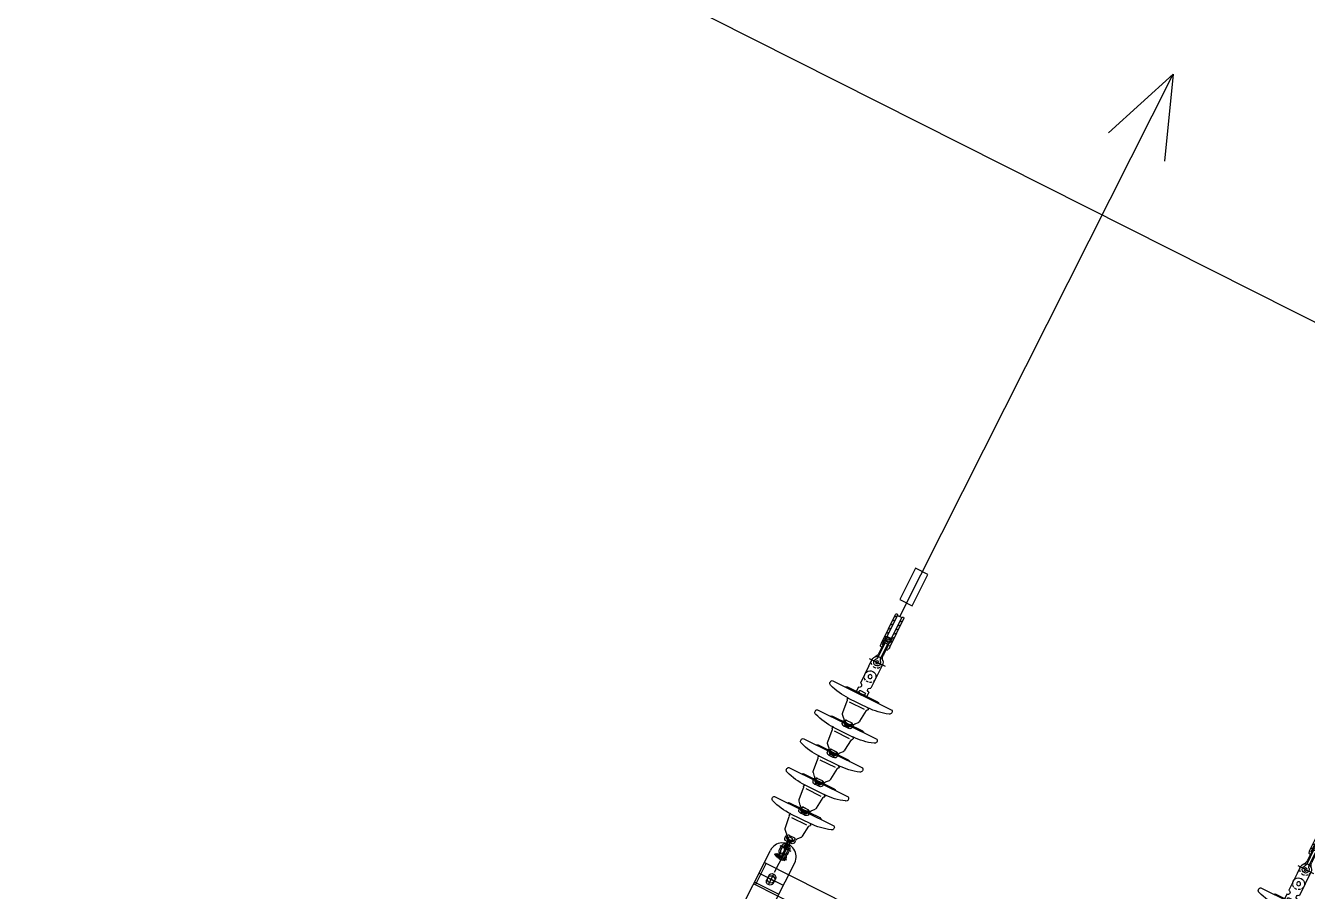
# Model space of a CAD drawing. Header units: metres. Extents: x 0 to 547597, y 0 to 1844684.
# Drawn here: x 543407.199 to 543410.969, y 1844581.089 to 1844583.634 of the extents above; entities that cross this region are included whole.
import ezdxf

# ---------------------------------------------------------------- set-up
doc = ezdxf.new("R2010")
doc.units = ezdxf.units.M
for name, pattern in [('ACAD_ISO04W100', [30, 24, -3, 0, -3]), ('CENTER', [2, 1.25, -0.25, 0.25, -0.25]), ('CONTINOUS', [0]), ('DASHED', [0.75, 0.5, -0.25])]:
    doc.linetypes.add(name, pattern=pattern)
for name, color, linetype in [('!TV1-NETMANH', 9, 'Continuous'), ('!TV1-NETTHAY', 7, 'Continuous'), ('!TV1-TRUC', 8, 'ACAD_ISO04W100'), ('5_Thep', 4, 'Continuous'), ('DUONGKHUAT', 8, 'DASHED'), ('Hangrao', 6, 'FENCELINE2'), ('NHA', 2, 'Continuous'), ('TEXT', 5, 'Continuous'), ('THANHCAI', 5, 'Continuous')]:
    doc.layers.add(name, color=color, linetype=linetype)
doc.linetypes.add('FENCELINE2', pattern='A,0.25,-0.1,[132,ltypeshp.shx,S=0.1,R=0,X=-0.1,Y=0],-0.1,1', length=1.45)

# ---------------------------------------------------------------- blocks, each defined once
blk = doc.blocks.new('CN-110-9')
at = {"color": 8}
for p, q in [((-3.1, -218.4), (-3.1, -100.8)), ((-39.7, -162.4), (33.6, -162.4))]:
    blk.add_line(p, q, dxfattribs=at)
at = {"layer": 'TEXT', "color": 245}
for p, q in [((-46.9, -105), (33.7, -105.7)), ((-39.2, -100.5), (-39.3, -109.7)), ((-39.3, -109.7), (-21, -109.8)), ((-39.2, -100.5), (-20.9, -100.7)), ((-30.4, -140.7), (-30.5, -162.2)), ((-30, -96), (-30.2, -114.3)), ((-30.2, -114.3), (-21, -114.4)), ((-30, -96), (-20.9, -96.1)), ((-21.3, -145.8), (-21.4, -162.2)), ((-20.8, -93.4), (-21, -118.4)), ((-20.8, -93.4), (-11.7, -93.5)), ((-11.7, -93.5), (-11.9, -118.4)), ((-11.8, -109.9), (6.5, -110)), ((-11.7, -100.7), (6.6, -100.9)), ((6.6, -93.6), (6.5, -116.1)), ((6.6, -93.6), (15.8, -93.7)), ((15.4, -143.7), (15.3, -162.5)), ((15.8, -93.7), (15.6, -118.7)), ((15.6, -114.7), (24.8, -114.8)), ((15.7, -100.9), (24.9, -101)), ((15.7, -110.1), (24.8, -110.2)), ((15.8, -96.4), (24.9, -96.4)), ((24.6, -141.2), (24.4, -162.6)), ((24.9, -96.4), (24.8, -114.8)), ((-33, -218.8), (-33.1, -230.2)), ((-17.7, -203.8), (-14.1, -203.9)), ((11.9, -204.1), (-14.1, -203.9)), ((-12.6, -205.4), (-12.7, -221)), ((-11.2, -221.6), (-11.2, -162.4)), ((6.1, -221.4), (6.1, -162.4)), ((15.5, -204.1), (9.7, -204.1)), ((10.4, -205.6), (10.2, -221.1)), ((30.5, -219.3), (30.5, -228.8)), ((-58.1, -271.6), (-66.2, -339.7)), ((-37.3, -243.8), (-54.1, -261.7)), ((-16.1, -241.6), (13.3, -241.8)), ((-15.8, -241.6), (13, -241.8)), ((34.5, -244.3), (51, -262.6)), ((54.8, -272.5), (61.8, -340.7)), ((-65.3, -358), (-73, -347.9)), ((-72.3, -357.9), (67.7, -359)), ((48.8, -340.6), (-50, -339.8)), ((60.7, -359), (68.6, -349)), ((-197.4, -407), (192, -410.1)), ((-101.8, -413.8), (96.3, -415.3)), ((-38.8, -428.2), (-55.6, -446.1)), ((-34.4, -403.2), (-34.5, -414.6)), ((-19.2, -388.2), (-15.5, -388.3)), ((-17.5, -425.9), (11.8, -426.2)), ((-17.4, -414.2), (-15.5, -414.2)), ((-17.3, -425.9), (11.6, -426.2)), ((10.4, -388.5), (-15.5, -388.3)), ((-14.7, -413.5), (-14.7, -411.4)), ((-14, -389.8), (-14.2, -405.3)), ((8.9, -389.9), (8.8, -405.5)), ((9.3, -413.7), (9.3, -411.6)), ((11.9, -414.4), (10, -414.4)), ((14.1, -388.5), (10.4, -388.5)), ((29.1, -403.7), (29, -415.1)), ((33, -428.7), (49.6, -446.9)), ((-59.5, -456), (-67.7, -529.1)), ((53.4, -456.9), (60.3, -530.1)), ((-198.9, -596.4), (190.5, -599.5)), ((-66.8, -547.4), (-74.5, -537.3)), ((-73.8, -547.3), (66.2, -548.4)), ((47.3, -530), (-51.5, -529.2)), ((-35.9, -592.6), (-36, -604)), ((-20.7, -577.6), (-17, -577.6)), ((8.9, -577.8), (-17, -577.6)), ((-16.2, -602.8), (-16.2, -600.8)), ((-15.5, -579.1), (-15.6, -594.7)), ((7.4, -579.3), (7.3, -594.9)), ((7.8, -603), (7.8, -601)), ((12.6, -577.9), (8.9, -577.8)), ((27.6, -593.1), (27.5, -604.5)), ((59.2, -548.4), (67.1, -538.4)), ((-103.3, -603.1), (94.8, -604.7)), ((-61, -645.4), (-69.1, -718.5)), ((-40.3, -617.5), (-57.1, -635.5)), ((-19, -615.3), (10.3, -615.6)), ((-18.9, -603.6), (-17, -603.6)), ((-18.8, -615.3), (10.1, -615.6)), ((10.4, -603.8), (8.5, -603.8)), ((31.6, -618.1), (48.1, -636.3)), ((51.9, -646.3), (58.9, -719.5)), ((-68.3, -736.7), (-76, -726.7)), ((-75.3, -736.7), (64.7, -737.8)), ((45.8, -719.4), (-53, -718.6)), ((57.7, -737.7), (65.6, -727.8)), ((-200.4, -785.8), (189, -788.9)), ((-104.8, -792.5), (93.3, -794.1)), ((-41.7, -806.9), (-58.5, -824.9)), ((-37.4, -782), (-37.5, -793.4)), ((-22.2, -767), (-18.5, -767)), ((-20.5, -804.7), (8.9, -804.9)), ((-20.4, -793), (-18.5, -793)), ((-20.2, -804.7), (8.6, -804.9)), ((7.4, -767.2), (-18.5, -767)), ((-17.7, -792.2), (-17.7, -790.2)), ((-17, -768.5), (-17.1, -784.1)), ((5.9, -768.7), (5.8, -784.3)), ((6.3, -792.4), (6.3, -790.4)), ((8.9, -793.2), (7, -793.2)), ((11.1, -767.3), (7.4, -767.2)), ((26.1, -782.5), (26, -793.9)), ((30.1, -807.5), (46.6, -825.7)), ((-62.5, -834.8), (-70.6, -907.9)), ((50.4, -835.7), (57.4, -908.9)), ((-201.9, -975.2), (187.6, -978.2)), ((-69.8, -926.1), (-77.5, -916)), ((-76.8, -926.1), (63.2, -927.2)), ((44.3, -908.8), (-54.5, -908)), ((-35.9, -974.4), (-36, -985.8)), ((-20.7, -959.4), (-17, -959.4)), ((8.9, -959.6), (-17, -959.4)), ((-15.5, -960.9), (-15.6, -976.5)), ((7.4, -961.1), (7.3, -976.7)), ((12.6, -959.7), (8.9, -959.6)), ((27.6, -974.9), (27.5, -986.3)), ((56.2, -927.1), (64.1, -917.2)), ((-106.3, -981.9), (91.8, -983.5)), ((-61, -1027.2), (-69.1, -1100.3)), ((-40.3, -999.3), (-57.1, -1017.3)), ((-19, -997.1), (10.3, -997.3)), ((-18.9, -985.4), (-17, -985.4)), ((-18.8, -997.1), (10.1, -997.3)), ((-16.2, -984.6), (-16.2, -982.6)), ((7.8, -984.8), (7.8, -982.8)), ((10.4, -985.6), (8.5, -985.6)), ((31.6, -999.9), (48.1, -1018.1)), ((51.9, -1028.1), (58.9, -1101.3)), ((-68.3, -1118.5), (-76, -1108.5)), ((-75.3, -1118.5), (64.7, -1119.6)), ((45.8, -1101.2), (-53, -1100.4)), ((57.7, -1119.5), (65.6, -1109.6)), ((-200.4, -1167.6), (189, -1170.6)), ((-104.8, -1174.3), (93.3, -1175.9)), ((-46.5, -1202.7), (-46.2, -1174.8)), ((-26.6, -1189.4), (2.8, -1189.7)), ((-26.5, -1177.7), (-24.5, -1177.7)), ((-23.8, -1177), (-23.8, -1174.9)), ((0.2, -1177.2), (0.2, -1175.1)), ((2.9, -1177.9), (1, -1177.9)), ((22.5, -1203.2), (22.7, -1175.3)), ((-47.6, -1343), (-46.7, -1229)), ((21.1, -1382.7), (22.3, -1229.6)), ((-47.6, -1343), (-47.9, -1381.3)), ((-65, -1382), (38.2, -1382.8)), ((-21.5, -1416), (-22.2, -1506.6)), ((-5.8, -1416.1), (-6.6, -1506.8)), ((-41.9, -1494.6), (-43.4, -1682.9)), ((-42, -1506.3), (-32.6, -1516)), ((-32.4, -1496.2), (-32.8, -1545)), ((-32, -1489.4), (-31.9, -1489.5)), ((-28.7, -1506.6), (-28.1, -1435.5)), ((-28.7, -1506.6), (-0.4, -1506.8)), ((-26.8, -1506.6), (-26.8, -1515.7)), ((-2, -1506.8), (-2.1, -1515.9)), ((-0.4, -1506.8), (0.1, -1442.5)), ((0.1, -1442.5), (0.1, -1436.1)), ((7.1, -1502), (12.9, -1507.9)), ((13, -1494.6), (11.5, -1683.3)), ((-42.5, -1560.2), (-29.2, -1573.6)), ((-42.2, -1533.3), (-32.8, -1542.9)), ((-32.8, -1545), (3.1, -1545.3)), ((-30.7, -1545), (-29, -1546.7)), ((-29, -1545), (-30.1, -1683)), ((-28.9, -1532.5), (-0.6, -1532.7)), ((-28.9, -1532.5), (-28.9, -1540.1)), ((-28.9, -1540.1), (-0.7, -1540.3)), ((-28.8, -1515.7), (-0.5, -1515.9)), ((-28.8, -1515.7), (-28.8, -1523.3)), ((-28.8, -1523.3), (-0.6, -1523.6)), ((-26.9, -1523.4), (-27, -1532.5)), ((-2.1, -1523.5), (-2.2, -1532.7)), ((-0.7, -1545.2), (-1.8, -1683.2)), ((-1, -1575.2), (12.3, -1588.6)), ((-0.8, -1548.3), (12.5, -1561.7)), ((-0.6, -1532.7), (-0.7, -1540.3)), ((-0.5, -1515.9), (-0.6, -1523.6)), ((3.3, -1518.3), (3.1, -1545.3)), ((3.2, -1525.2), (12.7, -1534.8)), ((-43.1, -1640.9), (-29.8, -1654.4)), ((-42.9, -1614), (-29.6, -1627.5)), ((-42.7, -1587.1), (-29.4, -1600.5)), ((-1.6, -1655.9), (11.6, -1669.4)), ((-1.4, -1629), (11.8, -1642.5)), ((-1.2, -1602.1), (12.1, -1615.6)), ((-43.3, -1667.8), (-30.1, -1681.3)), ((-30.1, -1683), (-1.8, -1683.2)), ((-1.8, -1682.9), (4.7, -1689.4))]:
    blk.add_line(p, q, dxfattribs=at)
blk.add_polyline3d([(6.1, -221.4, 0), (7.5, -221.9, 0), (7.9, -222.1, 0), (8.3, -222.3, 0), (8.7, -222.5, 0), (9, -222.7, 0), (9.3, -222.9, 0), (9.7, -223.1, 0), (9.9, -223.3, 0), (10.3, -223.5, 0), (10.6, -223.8, 0), (10.8, -224, 0), (11, -224.2, 0), (11.2, -224.5, 0), (11.4, -224.7, 0), (11.6, -225, 0), (11.7, -225.2, 0), (11.8, -225.5, 0), (12, -225.7, 0), (12, -226, 0), (12.1, -226.2, 0), (12.2, -226.5, 0), (12.2, -226.8, 0), (12.2, -227, 0), (12.2, -227.3, 0), (12.2, -227.5, 0), (12.1, -227.8, 0), (12, -228, 0), (11.9, -228.3, 0), (11.8, -228.5, 0), (11.7, -228.8, 0), (11.5, -229, 0), (11.3, -229.3, 0), (11.1, -229.5, 0), (10.9, -229.8, 0), (10.7, -230, 0), (10.4, -230.2, 0), (10.2, -230.4, 0), (9.9, -230.7, 0), (9.5, -230.9, 0), (9.2, -231.1, 0), (8.9, -231.3, 0), (8.5, -231.5, 0), (8.2, -231.7, 0), (7.8, -231.8, 0), (7.4, -232, 0), (7, -232.2, 0), (6.6, -232.3, 0), (6.1, -232.5, 0), (5.6, -232.6, 0), (5.1, -232.8, 0), (4.6, -232.9, 0), (4.2, -233, 0), (3.7, -233.1, 0), (3.2, -233.2, 0), (2.7, -233.3, 0), (2.1, -233.4, 0), (1.7, -233.4, 0), (1.1, -233.5, 0), (0.6, -233.5, 0), (0, -233.6, 0), (-0.5, -233.6, 0), (-1.1, -233.6, 0), (-1.6, -233.6, 0), (-2.1, -233.6, 0), (-2.7, -233.6, 0), (-3.2, -233.6, 0), (-3.8, -233.6, 0), (-4.3, -233.6, 0), (-4.9, -233.5, 0), (-5.4, -233.4, 0), (-5.9, -233.4, 0), (-6.4, -233.3, 0), (-7, -233.2, 0), (-7.5, -233.1, 0), (-8, -233, 0), (-8.5, -232.9, 0), (-8.9, -232.8, 0), (-9.4, -232.6, 0), (-9.9, -232.5, 0), (-10.3, -232.4, 0), (-10.8, -232.2, 0), (-11.2, -232, 0), (-11.6, -231.9, 0), (-12, -231.7, 0), (-12.4, -231.5, 0), (-12.8, -231.3, 0), (-13.1, -231.1, 0), (-13.5, -230.9, 0), (-13.8, -230.7, 0), (-14.1, -230.5, 0), (-14.4, -230.3, 0), (-14.7, -230, 0), (-14.9, -229.8, 0), (-15.1, -229.6, 0), (-15.3, -229.3, 0), (-15.5, -229.1, 0), (-15.7, -228.8, 0), (-15.9, -228.6, 0), (-16, -228.3, 0), (-16.1, -228.1, 0), (-16.2, -227.8, 0), (-16.3, -227.6, 0), (-16.3, -227.3, 0), (-16.4, -227.1, 0), (-16.4, -226.8, 0), (-16.4, -226.5, 0), (-16.3, -226.3, 0), (-16.3, -226, 0), (-16.2, -225.8, 0), (-16.1, -225.5, 0), (-16, -225.3, 0), (-15.9, -225, 0), (-15.7, -224.8, 0), (-15.6, -224.5, 0), (-15.4, -224.3, 0), (-15.2, -224, 0), (-14.9, -223.8, 0), (-14.7, -223.6, 0), (-14.4, -223.3, 0), (-14.1, -223.1, 0), (-13.8, -222.9, 0), (-13.5, -222.7, 0), (-13.1, -222.5, 0), (-12.8, -222.3, 0), (-12.4, -222.1, 0), (-12, -221.9, 0), (-11.6, -221.8, 0), (-11.2, -221.6, 0)], dxfattribs=at)
for centre, radius in [((-2.6, -162.4), 8.65), ((-12.7, -1288.9), 11.7), ((-13.4, -1382.4), 9.18)]:
    blk.add_circle(centre, radius, dxfattribs=at)
for centre, radius, start, end in [((-29, -105.2), 10.3, 153.06108, 206.03847), ((-40.4, -105.1), 10.3, 333.06108, 26.03847), ((-7.5, -140.9), 22.9, 135.13447, 179.54978), ((-22.2, -113.8), 7.98, 149.15267, 183.45818), ((-22.1, -96.6), 7.98, 175.64137, 209.94688), ((-19.8, -105.2), 10.3, 153.06108, 206.03847), ((-30.2, -118.3), 9.16, 315.13447, 359.54978), ((-31.2, -105.2), 10.3, 333.06108, 26.03847), ((-29, -113.8), 7.98, 355.64137, 29.94688), ((-28.8, -96.6), 7.98, 329.15267, 3.45818), ((15.4, -146.1), 36.6, 142.67988, 179.54978), ((-21, -118.4), 9.16, 322.67988, 359.54978), ((15.6, -116.2), 9.16, 179.54978, 216.41967), ((-21.2, -143.4), 36.6, 359.54978, 36.41967), ((23.6, -114.2), 7.98, 149.15267, 183.45818), ((24.8, -118.7), 9.16, 179.54978, 223.96508), ((26, -105.6), 10.3, 153.06108, 206.03847), ((23.7, -97), 7.98, 175.64137, 209.94688), ((1.7, -141), 22.9, 359.54978, 43.96508), ((14.6, -105.5), 10.3, 333.06108, 26.03847), ((16.8, -114.1), 7.98, 355.64137, 29.94688), ((17, -96.9), 7.98, 329.15267, 3.45818), ((-3.1, -162.4), 27.5, 179.54978, 252.75971), ((-3.1, -162.4), 18.3, 179.54978, 243.6042), ((-3.1, -162.4), 18.3, 300, 359.54978), ((-3.1, -162.4), 27.5, 289.47122, 359.54978), ((-46.6, -1215.8), 13.2, 269.54978, 89.54978), ((22.4, -1216.4), 13.2, 89.54978, 269.54978), ((-12.7, -1288.9), 34.5, 150.71819, 178.1671), ((-12.7, -1288.9), 34.5, 115.38504, 141.74951), ((-12.7, -1288.9), 34.5, 80.36511, 107.308), ((-12.7, -1288.9), 34.5, 45.46981, 68.17253), ((-12.7, -1288.9), 34.5, 0.93246, 32.68118), ((-12.7, -1288.9), 34.5, 178.1671, 0.93246), ((-13.4, -1382.4), 34.5, 128.85197, 144.95239), ((-13.4, -1382.4), 34.5, 73.25433, 107.95573), ((-13.4, -1382.4), 34.5, 37.50889, 62.47892), ((-13.4, -1382.4), 34.5, 152.69143, 178.1671), ((-13.4, -1382.4), 34.5, 178.1671, 0.93246), ((-73.8, -1435.1), 45.7, 359.54978, 41.10362), ((-13.4, -1382.4), 20.5, 318.23737, 220.86218), ((-51.9, -1415.8), 30.5, 359.54978, 40.86218), ((24.6, -1416.4), 30.5, 138.23737, 179.54978), ((45.8, -1436.5), 45.7, 137.60585, 179.54978), ((-13.4, -1382.4), 34.5, 0.93246, 28.0156), ((11.4, -1495), 53.3, 158.78749, 179.54978), ((-47.3, -1426.5), 50.1, 280.36374, 292.20733), ((13.3, -1496.6), 45.7, 170.92546, 179.54978), ((18.2, -1426.5), 50.1, 248.44796, 259.63626), ((-46.8, -1496.8), 59.8, 2.13263, 20.64462), ((-36.7, -1682.4), 6.7, 184.1133, 354.98625), ((4.9, -1682.7), 6.7, 184.1133, 354.98625)]:
    blk.add_arc(centre, radius, start, end, dxfattribs=at)
for centre, major_axis, start_param, end_param in [((-17.8, -219), (10.7, 10.7), 0.77754, 2.348337), ((-14.1, -205.4), (1.06, 1.06), 5.489929, 7.060726), ((11.9, -205.6), (-1.06, 1.06), -0.793256, 0.77754), ((15.4, -219.2), (10.7, 10.7), 5.489929, 7.060726), ((-34.1, -275.5), (17.2, 17.2), 1.754377, 2.197012), ((-34.1, -275.5), (17.2, 17.2), 1.754377, 2.197012), ((-57.3, -230), (-17.2, 17.2), 3.325174, 3.919133), ((54.7, -230.9), (-17.2, 17.2), 0.77754, 1.3715), ((30.8, -276), (17.2, 17.2), 5.641254, 6.083889), ((-72.3, -730), (2, 372.1), -0.013319, 0.338696), ((-76, -338.5), (-6.99, 6.99), 2.658594, 3.801267), ((61.8, -731.1), (3.6, 372.1), -0.339251, 0.012764), ((71.7, -339.6), (-6.99, 6.99), 0.895406, 2.038079), ((-189.4, -393.5), (-11.2, 11.2), -0.488288, 1.82065), ((-100, -395.5), (-13, 13), 1.511916, 2.259911), ((-35.6, -459.8), (17.2, 17.2), 1.754377, 2.197012), ((-35.6, -459.8), (17.2, 17.2), 1.754377, 2.197012), ((-58.8, -414.4), (-17.2, 17.2), 3.325174, 3.919133), ((-19.3, -403.3), (10.7, 10.7), 0.77754, 2.348337), ((-17.5, -420.1), (-4.15, 4.15), -0.793256, 2.348337), ((-17.5, -420.1), (-4.15, 4.15), -0.793256, 2.348337), ((-15.5, -389.8), (-1.06, 1.06), 3.919133, 5.489929), ((-15.5, -413.5), (0.53, 0.53), 3.919133, 5.489929), ((10.4, -390), (1.06, 1.06), 0.77754, 2.348337), ((10, -413.7), (-0.53, 0.53), 0.77754, 2.348337), ((11.9, -420.3), (-4.15, 4.15), 2.348337, 5.489929), ((14, -403.6), (10.7, 10.7), 5.489929, 7.060726), ((53.3, -415.3), (-17.2, 17.2), 0.77754, 1.3715), ((29.3, -460.4), (17.2, 17.2), 5.641254, 6.083889), ((29.3, -460.4), (17.2, 17.2), 5.641254, 6.083889), ((94.8, -397), (13, 13), 4.007558, 4.755554), ((184.2, -396.4), (-11.2, 11.2), 2.876023, 5.184961), ((-190.9, -582.9), (-11.2, 11.2), -0.488288, 1.82065), ((-73.8, -919.4), (2.7, 372.1), -0.011453, 0.340562), ((-101.5, -584.9), (-13, 13), 1.511916, 2.259911), ((-77.5, -527.9), (-6.99, 6.99), 2.658594, 3.801267), ((-20.8, -592.7), (10.7, 10.7), 0.77754, 2.348337), ((-17, -579.1), (-1.06, 1.06), 3.919133, 5.489929), ((-17, -602.8), (0.53, 0.53), 3.919133, 5.489929), ((8.9, -579.3), (1.06, 1.06), 0.77754, 2.348337), ((8.5, -603), (0.53, 0.53), 2.348337, 3.919133), ((12.5, -593), (10.7, 10.7), 5.489929, 7.060726), ((60.3, -920.4), (3.6, 372.1), -0.339251, 0.012764), ((70.2, -529), (-6.99, 6.99), 0.895406, 2.038079), ((93.3, -586.4), (-13, 13), 2.436762, 3.184757), ((182.7, -585.8), (-11.2, 11.2), 2.876023, 5.184961), ((-37.1, -649.2), (-17.2, 17.2), 0.183581, 0.626216), ((-37.1, -649.2), (-17.2, 17.2), 0.183581, 0.626216), ((-60.2, -603.8), (-17.2, 17.2), 3.325174, 3.919133), ((-19, -609.5), (4.15, 4.15), 0.77754, 3.919133), ((-19, -609.5), (4.15, 4.15), 0.77754, 3.919133), ((10.4, -609.7), (-4.15, 4.15), 2.348337, 5.489929), ((51.8, -604.7), (-17.2, 17.2), 0.77754, 1.3715), ((27.9, -649.7), (-17.2, 17.2), 4.070457, 4.513092), ((27.9, -649.7), (-17.2, 17.2), 4.070457, 4.513092), ((-75.3, -1108.8), (3.2, 372.1), -0.010017, 0.341998), ((-78.9, -717.2), (-6.99, 6.99), 2.658594, 3.801267), ((58.8, -1109.8), (0.6, 372.1), -0.347479, 0.004536), ((68.7, -718.4), (6.99, 6.99), 2.466203, 3.608876), ((-192.4, -772.2), (-11.2, 11.2), -0.488288, 1.82065), ((-103, -774.3), (13, 13), 3.082712, 3.830708), ((-38.5, -838.6), (17.2, 17.2), 1.754377, 2.197012), ((-38.5, -838.6), (17.2, 17.2), 1.754377, 2.197012), ((-61.7, -793.2), (-17.2, 17.2), 3.325174, 3.919133), ((-22.3, -782.1), (-10.7, 10.7), -0.793256, 0.77754), ((-20.5, -798.8), (-4.15, 4.15), -0.793256, 2.348337), ((-20.5, -798.8), (-4.15, 4.15), -0.793256, 2.348337), ((-18.5, -768.5), (-1.06, 1.06), 3.919133, 5.489929), ((-18.5, -792.2), (0.53, 0.53), 3.919133, 5.489929), ((7.4, -768.7), (-1.06, 1.06), -0.793256, 0.77754), ((7, -792.4), (0.53, 0.53), 2.348337, 3.919133), ((8.9, -799.1), (4.15, 4.15), 3.919133, 7.060726), ((11, -782.4), (10.7, 10.7), 5.489929, 7.060726), ((50.3, -794.1), (17.2, 17.2), 2.348337, 2.942296), ((26.4, -839.1), (17.2, 17.2), 5.641254, 6.083889), ((26.4, -839.1), (17.2, 17.2), 5.641254, 6.083889), ((91.8, -775.8), (-13, 13), 2.436762, 3.184757), ((181.2, -775.2), (11.2, 11.2), 4.446819, 6.755757), ((-193.9, -961.6), (-11.2, 11.2), -0.488288, 1.82065), ((-76.7, -1298.2), (6.1, 372), -0.002398, 0.349616), ((-104.5, -963.6), (13, 13), 3.082712, 3.830708), ((-80.4, -906.6), (6.99, 6.99), 4.22939, 5.372063), ((-20.8, -974.5), (10.7, 10.7), 0.77754, 2.348337), ((-17, -960.9), (1.06, 1.06), 5.489929, 7.060726), ((8.9, -961.1), (-1.06, 1.06), -0.793256, 0.77754), ((12.5, -974.8), (-10.7, 10.7), 3.919133, 5.489929), ((57.3, -1299.2), (2.3, 372.1), -0.342856, 0.009159), ((67.2, -907.8), (6.99, 6.99), 2.466203, 3.608876), ((90.3, -965.2), (-13, 13), 2.436762, 3.184757), ((179.7, -964.5), (11.2, 11.2), 4.446819, 6.755757), ((-37.1, -1031), (17.2, 17.2), 1.754377, 2.197012), ((-37.1, -1031), (17.2, 17.2), 1.754377, 2.197012), ((-60.2, -985.6), (17.2, 17.2), 4.89597, 5.489929), ((-19, -991.2), (4.15, 4.15), 0.77754, 3.919133), ((-19, -991.2), (4.15, 4.15), 0.77754, 3.919133), ((-17, -984.6), (-0.53, 0.53), 2.348337, 3.919133), ((8.5, -984.8), (0.53, 0.53), 2.348337, 3.919133), ((10.4, -991.5), (4.15, 4.15), 3.919133, 7.060726), ((51.8, -986.5), (17.2, 17.2), 2.348337, 2.942296), ((27.9, -1031.5), (-17.2, 17.2), 4.070457, 4.513092), ((27.9, -1031.5), (-17.2, 17.2), 4.070457, 4.513092), ((-75.3, -1490.6), (2.5, 372.1), -0.012084, 0.339931), ((-78.9, -1099), (6.99, 6.99), 4.22939, 5.372063), ((58.8, -1491.6), (2.6, 372.1), -0.341909, 0.010105), ((68.7, -1100.2), (6.99, 6.99), 2.466203, 3.608876), ((-192.4, -1154), (11.2, 11.2), 1.082509, 3.391447), ((-103, -1156), (-13, 13), 1.511916, 2.259911), ((-26.5, -1183.6), (-4.15, 4.15), -0.793256, 2.348337), ((-26.5, -1183.6), (-4.15, 4.15), -0.793256, 2.348337), ((-24.5, -1177), (0.53, 0.53), 3.919133, 5.489929), ((1, -1177.2), (0.53, 0.53), 2.348337, 3.919133), ((2.8, -1183.8), (-4.15, 4.15), 2.348337, 5.489929), ((91.8, -1157.6), (13, 13), 4.007558, 4.755554), ((181.2, -1157), (-11.2, 11.2), 2.876023, 5.184961)]:
    blk.add_ellipse(centre, major_axis=major_axis, ratio=1, start_param=start_param, end_param=end_param, dxfattribs=at)
for points, knots in [([(-15.8, -215), (-17, -215.9), (-19.5, -217.8), (-22.6, -221.6), (-24.4, -226.3), (-25.7, -230.9), (-25.6, -233.9), (-25.5, -235.2)], [0, 0, 0, 0, 3.129186, 6.165419, 9.641406, 13.160954, 15.653606, 15.653606, 15.653606, 15.653606]), ([(-22.3, -227), (-21.5, -226.1), (-18.6, -223.6), (-15.1, -222.1), (-12.7, -221)], [14.446794, 14.446794, 14.446794, 14.446794, 16.847835, 22.044119, 22.044119, 22.044119, 22.044119]), ([(13.4, -215.2), (12.6, -214.5), (12.6, -214.5), (10.9, -213.9), (9.7, -213.4), (7.9, -212.9), (7.4, -212.7), (6.3, -212.4), (5.8, -212.3), (4.2, -212), (3.1, -211.9), (0.9, -211.7), (-0.1, -211.6), (-1.9, -211.6), (-2.8, -211.7), (-4.1, -211.7), (-4.7, -211.8), (-5.6, -211.9), (-6.1, -211.9), (-7, -212), (-7.4, -212.1), (-8.9, -212.4), (-9.9, -212.6), (-11.2, -213), (-11.6, -213.1), (-12.3, -213.4), (-12.6, -213.5), (-13.5, -213.9), (-14.1, -214.2), (-15, -214.6), (-15.4, -214.8), (-15.8, -215)], [0, 0, 0, 0, 1.098586, 1.098586, 3.295758, 3.295758, 4.16023, 4.16023, 5.024703, 5.024703, 6.753648, 6.753648, 8.440007, 8.440007, 9.77389, 9.77389, 10.690166, 10.690166, 11.432821, 11.432821, 12.175477, 12.175477, 13.660787, 13.660787, 14.149797, 14.149797, 14.638807, 14.638807, 15.616826, 15.616826, 16.407158, 16.407158, 16.407158, 16.407158]), ([(10.2, -221.1), (8.6, -220.4), (3.8, -218.1), (-3.2, -218.2), (-9.3, -219.2), (-11.7, -220.4), (-12.7, -221)], [0, 0, 0, 0, 3.591186, 10.451606, 13.543407, 15.855563, 15.855563, 15.855563, 15.855563]), ([(19.7, -227.3), (18.9, -226.4), (16, -223.9), (12.6, -222.3), (10.2, -221.1)], [14.446794, 14.446794, 14.446794, 14.446794, 16.847835, 22.044119, 22.044119, 22.044119, 22.044119]), ([(13.4, -215.2), (14.6, -216.2), (17.1, -218.1), (20.1, -221.9), (21.8, -226.7), (23, -231), (22.9, -233.8), (22.9, -234.8)], [0, 0, 0, 0, 3.129186, 6.165419, 9.641406, 13.160954, 15.115931, 15.115931, 15.115931, 15.115931]), ([(-15.8, -241.6), (-17.2, -241.4), (-20, -241.1), (-24.2, -239.7), (-26.3, -234.5), (-24.8, -230), (-22.7, -227.5), (-22.3, -227)], [0, 0, 0, 0, 2.74318, 5.763005, 8.109596, 13.137653, 14.446794, 14.446794, 14.446794, 14.446794]), ([(13, -241.8), (14.4, -241.7), (17.2, -241.3), (21.4, -240.1), (23.6, -234.9), (22.2, -230.3), (20.2, -227.8), (19.7, -227.3)], [0, 0, 0, 0, 2.74318, 5.763005, 8.109596, 13.137653, 14.446794, 14.446794, 14.446794, 14.446794]), ([(-17.3, -425.9), (-18.6, -425.8), (-21.4, -425.4), (-25.6, -424.1), (-27.8, -418.9), (-26.2, -414.3), (-24.2, -411.9), (-23.7, -411.4)], [0, 0, 0, 0, 2.74318, 5.763005, 8.109596, 13.137653, 14.446794, 14.446794, 14.446794, 14.446794]), ([(-17.2, -399.4), (-18.5, -400.3), (-20.9, -402.2), (-24.1, -405.9), (-25.8, -410.7), (-27.1, -415.3), (-27, -418.3), (-27, -419.6)], [0, 0, 0, 0, 3.129186, 6.165419, 9.641406, 13.160954, 15.653606, 15.653606, 15.653606, 15.653606]), ([(-23.7, -411.4), (-22.9, -410.5), (-20, -408), (-16.5, -406.4), (-14.2, -405.3)], [14.446794, 14.446794, 14.446794, 14.446794, 16.847835, 22.044119, 22.044119, 22.044119, 22.044119]), ([(11.9, -399.6), (11.1, -398.9), (11.1, -398.9), (9.5, -398.2), (8.3, -397.8), (6.5, -397.2), (6, -397.1), (4.9, -396.8), (4.3, -396.7), (2.7, -396.4), (1.6, -396.2), (-0.5, -396.1), (-1.5, -396), (-3.4, -396), (-4.2, -396), (-5.6, -396.1), (-6.1, -396.2), (-7.1, -396.3), (-7.5, -396.3), (-8.4, -396.4), (-8.9, -396.5), (-10.3, -396.7), (-11.3, -397), (-12.7, -397.4), (-13, -397.5), (-13.7, -397.8), (-14.1, -397.9), (-15, -398.3), (-15.5, -398.5), (-16.5, -399), (-16.9, -399.2), (-17.2, -399.4)], [0, 0, 0, 0, 1.098586, 1.098586, 3.295758, 3.295758, 4.16023, 4.16023, 5.024703, 5.024703, 6.753648, 6.753648, 8.440007, 8.440007, 9.77389, 9.77389, 10.690166, 10.690166, 11.432821, 11.432821, 12.175477, 12.175477, 13.660787, 13.660787, 14.149797, 14.149797, 14.638807, 14.638807, 15.616826, 15.616826, 16.407158, 16.407158, 16.407158, 16.407158]), ([(8.8, -405.5), (7.2, -404.7), (2.4, -402.5), (-4.6, -402.5), (-10.7, -403.6), (-13.1, -404.8), (-14.2, -405.3)], [0, 0, 0, 0, 3.591186, 10.451606, 13.543407, 15.855563, 15.855563, 15.855563, 15.855563]), ([(18.3, -411.7), (17.5, -410.8), (14.6, -408.3), (11.1, -406.7), (8.8, -405.5)], [14.446794, 14.446794, 14.446794, 14.446794, 16.847835, 22.044119, 22.044119, 22.044119, 22.044119]), ([(11.6, -426.2), (12.9, -426), (15.8, -425.7), (20, -424.4), (22.2, -419.3), (20.7, -414.7), (18.7, -412.2), (18.3, -411.7)], [0, 0, 0, 0, 2.74318, 5.763005, 8.109596, 13.137653, 14.446794, 14.446794, 14.446794, 14.446794]), ([(11.9, -399.6), (13.2, -400.6), (15.6, -402.4), (18.7, -406.3), (20.4, -411), (21.5, -415.4), (21.5, -418.2), (21.4, -419.1)], [0, 0, 0, 0, 3.129186, 6.165419, 9.641406, 13.160954, 15.115931, 15.115931, 15.115931, 15.115931]), ([(-18.8, -615.3), (-20.1, -615.2), (-22.9, -614.8), (-27.1, -613.5), (-29.2, -608.3), (-27.7, -603.7), (-25.7, -601.2), (-25.2, -600.8)], [0, 0, 0, 0, 2.74318, 5.763005, 8.109596, 13.137653, 14.446794, 14.446794, 14.446794, 14.446794]), ([(-18.7, -588.8), (-20, -589.7), (-22.4, -591.5), (-25.6, -595.3), (-27.3, -600.1), (-28.6, -604.7), (-28.5, -607.7), (-28.5, -608.9)], [0, 0, 0, 0, 3.129186, 6.165419, 9.641406, 13.160954, 15.653606, 15.653606, 15.653606, 15.653606]), ([(-25.2, -600.8), (-24.4, -599.9), (-21.5, -597.4), (-18, -595.8), (-15.6, -594.7)], [14.446794, 14.446794, 14.446794, 14.446794, 16.847835, 22.044119, 22.044119, 22.044119, 22.044119]), ([(10.5, -589), (9.6, -588.3), (9.6, -588.3), (8, -587.6), (6.8, -587.2), (5, -586.6), (4.5, -586.5), (3.4, -586.2), (2.8, -586.1), (1.2, -585.8), (0.1, -585.6), (-2, -585.4), (-3, -585.4), (-4.9, -585.4), (-5.7, -585.4), (-7, -585.5), (-7.6, -585.5), (-8.6, -585.6), (-9, -585.7), (-9.9, -585.8), (-10.4, -585.9), (-11.8, -586.1), (-12.8, -586.3), (-14.2, -586.8), (-14.5, -586.9), (-15.2, -587.1), (-15.5, -587.3), (-16.5, -587.7), (-17, -587.9), (-18, -588.4), (-18.3, -588.6), (-18.7, -588.8)], [0, 0, 0, 0, 1.098586, 1.098586, 3.295758, 3.295758, 4.16023, 4.16023, 5.024703, 5.024703, 6.753648, 6.753648, 8.440007, 8.440007, 9.77389, 9.77389, 10.690166, 10.690166, 11.432821, 11.432821, 12.175477, 12.175477, 13.660787, 13.660787, 14.149797, 14.149797, 14.638807, 14.638807, 15.616826, 15.616826, 16.407158, 16.407158, 16.407158, 16.407158]), ([(7.3, -594.9), (5.7, -594.1), (0.9, -591.9), (-6.1, -591.9), (-12.2, -592.9), (-14.6, -594.2), (-15.6, -594.7)], [0, 0, 0, 0, 3.591186, 10.451606, 13.543407, 15.855563, 15.855563, 15.855563, 15.855563]), ([(16.8, -601.1), (16, -600.2), (13.1, -597.7), (9.7, -596), (7.3, -594.9)], [14.446794, 14.446794, 14.446794, 14.446794, 16.847835, 22.044119, 22.044119, 22.044119, 22.044119]), ([(10.1, -615.6), (11.4, -615.4), (14.3, -615.1), (18.5, -613.8), (20.7, -608.7), (19.2, -604.1), (17.2, -601.6), (16.8, -601.1)], [0, 0, 0, 0, 2.74318, 5.763005, 8.109596, 13.137653, 14.446794, 14.446794, 14.446794, 14.446794]), ([(10.5, -589), (11.7, -589.9), (14.1, -591.8), (17.2, -595.7), (18.9, -600.4), (20, -604.8), (20, -607.5), (20, -608.5)], [0, 0, 0, 0, 3.129186, 6.165419, 9.641406, 13.160954, 15.115931, 15.115931, 15.115931, 15.115931]), ([(-20.2, -804.7), (-21.6, -804.5), (-24.4, -804.2), (-28.6, -802.8), (-30.7, -797.6), (-29.2, -793.1), (-27.2, -790.6), (-26.7, -790.1)], [0, 0, 0, 0, 2.74318, 5.763005, 8.109596, 13.137653, 14.446794, 14.446794, 14.446794, 14.446794]), ([(-20.2, -778.1), (-21.4, -779.1), (-23.9, -780.9), (-27, -784.7), (-28.8, -789.4), (-30.1, -794.1), (-30, -797.1), (-30, -798.3)], [0, 0, 0, 0, 3.129186, 6.165419, 9.641406, 13.160954, 15.653606, 15.653606, 15.653606, 15.653606]), ([(-26.7, -790.1), (-25.9, -789.3), (-23, -786.8), (-19.5, -785.2), (-17.1, -784.1)], [14.446794, 14.446794, 14.446794, 14.446794, 16.847835, 22.044119, 22.044119, 22.044119, 22.044119]), ([(9, -778.4), (8.2, -777.7), (8.2, -777.7), (6.5, -777), (5.3, -776.6), (3.5, -776), (3, -775.9), (1.9, -775.6), (1.4, -775.5), (-0.3, -775.2), (-1.4, -775), (-3.5, -774.8), (-4.5, -774.8), (-6.4, -774.8), (-7.2, -774.8), (-8.5, -774.9), (-9.1, -774.9), (-10.1, -775), (-10.5, -775.1), (-11.4, -775.2), (-11.9, -775.3), (-13.3, -775.5), (-14.3, -775.7), (-15.7, -776.1), (-16, -776.3), (-16.7, -776.5), (-17, -776.6), (-18, -777), (-18.5, -777.3), (-19.5, -777.8), (-19.8, -778), (-20.2, -778.1)], [0, 0, 0, 0, 1.098586, 1.098586, 3.295758, 3.295758, 4.16023, 4.16023, 5.024703, 5.024703, 6.753648, 6.753648, 8.440007, 8.440007, 9.77389, 9.77389, 10.690166, 10.690166, 11.432821, 11.432821, 12.175477, 12.175477, 13.660787, 13.660787, 14.149797, 14.149797, 14.638807, 14.638807, 15.616826, 15.616826, 16.407158, 16.407158, 16.407158, 16.407158]), ([(5.8, -784.3), (4.2, -783.5), (-0.6, -781.3), (-7.6, -781.3), (-13.7, -782.3), (-16.1, -783.6), (-17.1, -784.1)], [0, 0, 0, 0, 3.591186, 10.451606, 13.543407, 15.855563, 15.855563, 15.855563, 15.855563]), ([(15.3, -790.5), (14.5, -789.6), (11.6, -787.1), (8.2, -785.4), (5.8, -784.3)], [14.446794, 14.446794, 14.446794, 14.446794, 16.847835, 22.044119, 22.044119, 22.044119, 22.044119]), ([(8.6, -804.9), (10, -804.8), (12.8, -804.5), (17, -803.2), (19.2, -798), (17.7, -793.5), (15.7, -791), (15.3, -790.5)], [0, 0, 0, 0, 2.74318, 5.763005, 8.109596, 13.137653, 14.446794, 14.446794, 14.446794, 14.446794]), ([(9, -778.4), (10.2, -779.3), (12.7, -781.2), (15.7, -785), (17.4, -789.8), (18.6, -794.2), (18.5, -796.9), (18.5, -797.9)], [0, 0, 0, 0, 3.129186, 6.165419, 9.641406, 13.160954, 15.115931, 15.115931, 15.115931, 15.115931]), ([(-18.7, -970.5), (-20, -971.5), (-22.4, -973.3), (-25.6, -977.1), (-27.3, -981.8), (-28.6, -986.5), (-28.5, -989.5), (-28.5, -990.7)], [0, 0, 0, 0, 3.129186, 6.165419, 9.641406, 13.160954, 15.653606, 15.653606, 15.653606, 15.653606]), ([(-25.2, -982.5), (-24.4, -981.7), (-21.5, -979.2), (-18, -977.6), (-15.6, -976.5)], [14.446794, 14.446794, 14.446794, 14.446794, 16.847835, 22.044119, 22.044119, 22.044119, 22.044119]), ([(10.5, -970.8), (9.6, -970.1), (9.6, -970.1), (8, -969.4), (6.8, -969), (5, -968.4), (4.5, -968.3), (3.4, -968), (2.8, -967.9), (1.2, -967.6), (0.1, -967.4), (-2, -967.2), (-3, -967.2), (-4.9, -967.2), (-5.7, -967.2), (-7, -967.3), (-7.6, -967.3), (-8.6, -967.4), (-9, -967.5), (-9.9, -967.6), (-10.4, -967.7), (-11.8, -967.9), (-12.8, -968.1), (-14.2, -968.6), (-14.5, -968.7), (-15.2, -968.9), (-15.5, -969), (-16.5, -969.4), (-17, -969.7), (-18, -970.2), (-18.3, -970.4), (-18.7, -970.5)], [0, 0, 0, 0, 1.098586, 1.098586, 3.295758, 3.295758, 4.16023, 4.16023, 5.024703, 5.024703, 6.753648, 6.753648, 8.440007, 8.440007, 9.77389, 9.77389, 10.690166, 10.690166, 11.432821, 11.432821, 12.175477, 12.175477, 13.660787, 13.660787, 14.149797, 14.149797, 14.638807, 14.638807, 15.616826, 15.616826, 16.407158, 16.407158, 16.407158, 16.407158]), ([(7.3, -976.7), (5.7, -975.9), (0.9, -973.7), (-6.1, -973.7), (-12.2, -974.7), (-14.6, -976), (-15.6, -976.5)], [0, 0, 0, 0, 3.591186, 10.451606, 13.543407, 15.855563, 15.855563, 15.855563, 15.855563]), ([(16.8, -982.9), (16, -982), (13.1, -979.5), (9.7, -977.8), (7.3, -976.7)], [14.446794, 14.446794, 14.446794, 14.446794, 16.847835, 22.044119, 22.044119, 22.044119, 22.044119]), ([(10.5, -970.8), (11.7, -971.7), (14.1, -973.6), (17.2, -977.4), (18.9, -982.2), (20, -986.6), (20, -989.3), (20, -990.3)], [0, 0, 0, 0, 3.129186, 6.165419, 9.641406, 13.160954, 15.115931, 15.115931, 15.115931, 15.115931]), ([(-18.8, -997.1), (-20.1, -996.9), (-22.9, -996.6), (-27.1, -995.3), (-29.2, -990.1), (-27.7, -985.5), (-25.7, -983), (-25.2, -982.5)], [0, 0, 0, 0, 2.74318, 5.763005, 8.109596, 13.137653, 14.446794, 14.446794, 14.446794, 14.446794]), ([(10.1, -997.3), (11.4, -997.2), (14.3, -996.9), (18.5, -995.6), (20.7, -990.4), (19.2, -985.9), (17.2, -983.4), (16.8, -982.9)], [0, 0, 0, 0, 2.74318, 5.763005, 8.109596, 13.137653, 14.446794, 14.446794, 14.446794, 14.446794])]:
    blk.add_open_spline(points, degree=3, knots=knots, dxfattribs=at)
blk = doc.blocks.new('A$C6D757EF0')
at = {"color": 6}
for p, q in [((0, 0), (-239.4, 92.5)), ((-1785.3, 0), (0, 0)), ((0, 0), (-239.4, -92.5))]:
    blk.add_line(p, q, dxfattribs=at)
blk.add_lwpolyline([(-1513.3, 22.4), (-1616.2, 22.5), (-1616.2, -17.9), (-1513.3, -17.9)], close=True, dxfattribs=at)
at = {"layer": 'THANHCAI', "color": 8, "xscale": -0.5, "yscale": 0.5, "zscale": 0.5, "rotation": 89.99888228741439}
blk.add_blockref('CN-110-9', (-2626.9, -7.9), dxfattribs=at)
blk = doc.blocks.new('A$C707469D3')
at = {"color": 8, "linetype": 'CENTER', "ltscale": 100}
for p, q in [((37.5, 13), (2.5, 13)), ((20, 26), (20, 0))]:
    blk.add_line(p, q, dxfattribs=at)
at = {"color": 1}
for p, q in [((13.5, 24), (26.5, 24)), ((26.5, 2), (13.5, 2))]:
    blk.add_line(p, q, dxfattribs=at)
for centre, start, end in [((13.5, 13), 90, 270), ((26.5, 13), 270, 90)]:
    blk.add_arc(centre, 11, start, end, dxfattribs=at)
blk = doc.blocks.new('16')
at = {"layer": '!TV1-NETTHAY', "color": 3}
blk.add_circle((0, 0), 9, dxfattribs=at)
at = {"layer": '!TV1-TRUC', "ltscale": 0.02}
for p, q in [((-18, 0), (18, 0)), ((0, 18), (0, -18))]:
    blk.add_line(p, q, dxfattribs=at)
blk = doc.blocks.new('A$C0B2E5E9B')
at = {"layer": 'DUONGKHUAT', "color": 8, "ltscale": 50}
for p, q in [((-337.6, 19.9), (-318.4, 19.9)), ((-337.6, 0), (-337.6, 19.9)), ((-318.4, 0), (-337.6, 0)), ((-335.4, 0), (-335.4, 19.9)), ((-333.2, 0), (-333.2, 19.9)), ((-331, 0), (-331, 19.9)), ((-328.8, 0), (-328.8, 19.9)), ((-326.6, 0), (-326.6, 19.9)), ((-324.3, 0), (-324.3, 19.9)), ((-322.1, 0), (-322.1, 19.9)), ((-319.9, 0), (-319.9, 19.9)), ((-318.4, 21.6), (-318.4, -1.7)), ((-318.4, 6.6), (-318.4, 13.3)), ((-306, 17.4), (-314.2, 17.4)), ((-306, 2.4), (-314.2, 2.4)), ((-301.8, 21.6), (-301.8, -1.7)), ((-301.8, 6.6), (-301.8, 13.3)), ((301.8, -1.7), (301.8, 21.6)), ((314.2, 17.4), (301.8, 17.4)), ((314.2, 2.4), (301.8, 2.4)), ((318.4, 21.6), (318.4, -1.7)), ((318.4, 6.6), (318.4, 13.3))]:
    blk.add_line(p, q, dxfattribs=at)
for points in [[(-301.8, 21.6), (-301.8, 26.1, 0.414214), (-306, 30.2), (-314.2, 30.2, 0.414214), (-318.4, 26.1), (-318.4, 21.6)], [(318.4, 21.6), (318.4, 26.1, 0.414214), (314.2, 30.2), (306, 30.2, 0.414214), (301.8, 26.1), (301.8, 21.6)], [(-301.8, -1.7), (-301.8, -6.2, -0.414214), (-306, -10.3), (-314.2, -10.3, -0.414214), (-318.4, -6.2), (-318.4, -1.7)], [(318.4, -1.7), (318.4, -6.2, -0.414214), (314.2, -10.3), (306, -10.3, -0.414214), (301.8, -6.2), (301.8, -1.7)]]:
    blk.add_lwpolyline(points, format="xyb", dxfattribs=at)
at = {"layer": 'DUONGKHUAT', "color": 8, "linetype": 'ByBlock', "ltscale": 50}
for points in [[(-301.8, 19.9), (301.8, 19.9)], [(301.8, 0), (-301.8, 0)]]:
    blk.add_lwpolyline(points, dxfattribs=at)
at = {"layer": 'DUONGKHUAT', "color": 8, "ltscale": 50}
for centre, start, end in [((-314.2, 21.6), 180, 270), ((-314.2, 13.3), 90, 180), ((-314.2, 6.6), 180, 270), ((-314.2, -1.7), 90, 180), ((-306, 21.6), 270, 0), ((-306, 13.3), 0, 90), ((-306, 6.6), 270, 0), ((-306, -1.7), 0, 90), ((314.2, 21.6), 270, 0), ((314.2, 13.3), 0, 90), ((314.2, 6.6), 270, 0), ((314.2, -1.7), 0, 90)]:
    blk.add_arc(centre, 4.17, start, end, dxfattribs=at)
blk = doc.blocks.new('A$C252C7A52')
h = blk.add_hatch(color=2)
edge = h.paths.add_edge_path()
edge.add_spline(control_points=[(-265.1, 279.4), (-265.7, 280.9), (-269.8, 283.4), (-274.5, 283), (-276.4, 282.8)], knot_values=[0, 0, 0, 0, 8.16392, 13.877119, 13.877119, 13.877119, 13.877119], degree=3, periodic=0)
edge.add_line((-276.4, 282.8), (-276.4, 229.4))
edge.add_arc((-160.7, 229.3), 115.7, 154.3846, 179.9852, ccw=False)
h = blk.add_hatch(color=2)
edge = h.paths.add_edge_path()
edge.add_spline(control_points=[(303.8, 279.4), (304.5, 280.9), (308.6, 283.4), (313.3, 283), (315.2, 282.8)], knot_values=[0, 0, 0, 0, 8.16392, 13.877119, 13.877119, 13.877119, 13.877119], degree=3, periodic=0)
edge.add_line((315.2, 282.8), (315.2, 229.4))
edge.add_arc((199.5, 229.3), 115.7, 360.0148, 385.6154)
h = blk.add_hatch(color=2)
edge = h.paths.add_edge_path()
edge.add_spline(control_points=[(-265.2, 179.5), (-265.7, 177.9), (-269.8, 175.3), (-274.5, 175.7), (-276.4, 175.9)], knot_values=[0, 0, 0, 0, 8.16392, 13.877119, 13.877119, 13.877119, 13.877119], degree=3, periodic=0)
edge.add_line((-276.4, 175.9), (-276.4, 229.4))
edge.add_arc((-160.7, 229.4), 115.7, 180.0148, 205.5206)
h = blk.add_hatch(color=2)
edge = h.paths.add_edge_path()
edge.add_spline(control_points=[(-276.4, 175.9), (-274.5, 175.7), (-269.8, 175.3), (-265.7, 177.9), (-265.2, 179.5)], knot_values=[0, 0, 0, 0, 5.713199, 13.877119, 13.877119, 13.877119, 13.877119], degree=3, periodic=0)
edge.add_arc((-160.7, 229.4), 115.7, 180.0148, 205.5206, ccw=False)
edge.add_line((-276.4, 229.4), (-276.4, 175.9))
h = blk.add_hatch(color=2)
edge = h.paths.add_edge_path()
edge.add_spline(control_points=[(303.9, 179.5), (304.5, 177.9), (308.6, 175.3), (313.3, 175.7), (315.2, 175.9)], knot_values=[0, 0, 0, 0, 8.16392, 13.877119, 13.877119, 13.877119, 13.877119], degree=3, periodic=0)
edge.add_line((315.2, 175.9), (315.2, 229.4))
edge.add_arc((199.5, 229.4), 115.7, 334.4794, 359.9852, ccw=False)
h = blk.add_hatch(color=2)
edge = h.paths.add_edge_path()
edge.add_spline(control_points=[(315.2, 175.9), (313.3, 175.7), (308.6, 175.3), (304.5, 177.9), (303.9, 179.5)], knot_values=[0, 0, 0, 0, 5.713199, 13.877119, 13.877119, 13.877119, 13.877119], degree=3, periodic=0)
edge.add_arc((199.5, 229.4), 115.7, 334.4794, 359.9852)
edge.add_line((315.2, 229.4), (315.2, 175.9))
at = {"layer": '!TV1-NETMANH'}
for p, q in [((390.5, 1077.8), (-331.1, 1514)), ((390.5, 979.8), (-331.1, 543.6)), ((-351.7, -521.1), (369.8, -84.8)), ((-351.7, -619.1), (369.8, -1055.3))]:
    blk.add_line(p, q, dxfattribs=at)
at = {"layer": '!TV1-NETTHAY'}
for points in [[(393.1, 1082.1), (-328.5, 1518.3), (-354.3, 1475.5), (367.2, 1039.3)], [(393.1, 975.5), (-328.5, 539.3), (-354.3, 582.1), (367.2, 1018.3)], [(-354.3, -516.8), (367.2, -80.6), (393.1, -123.4), (-328.5, -559.6)], [(-354.3, -623.4), (367.2, -1059.6), (393.1, -1016.8), (-328.5, -580.6)]]:
    blk.add_lwpolyline(points, close=True, dxfattribs=at)
at = {"layer": '!TV1-TRUC'}
for p, q in [((380.2, 1060.7), (-341.4, 1496.9)), ((380.2, 996.9), (-341.4, 560.7)), ((-341.4, -538.2), (380.2, -102)), ((-341.4, -602), (380.2, -1038.2))]:
    blk.add_line(p, q, dxfattribs=at)
at = {"color": 7}
for p, q in [((-386.4, 1668.8), (425.2, 1668.8)), ((-346.4, -1210.1), (-346.4, 1669)), ((-346.4, 1662.8), (-276.4, 1662.8)), ((-276.4, -1210.1), (-276.4, 1669)), ((-176.4, 1668.8), (-176.4, 1588.8)), ((-176.4, 1662.8), (215.2, 1662.8)), ((215.2, 1668.8), (215.2, 1588.8)), ((315.2, -1210.1), (315.2, 1669)), ((315.2, 1662.8), (385.2, 1662.8)), ((385.2, -1210.1), (385.2, 1669)), ((-386.4, 1588.8), (425.2, 1588.8)), ((-282.4, 269.5), (-381.4, 269.5)), ((321.2, 269.5), (420.2, 269.5)), ((-282.4, 189.5), (-381.4, 189.5)), ((321.2, 189.5), (420.2, 189.5)), ((-386.4, -1130.1), (425.2, -1130.1)), ((-176.4, -1210.1), (-176.4, -1130.1)), ((215.2, -1210.1), (215.2, -1130.1)), ((-346.4, -1204.1), (-276.4, -1204.1)), ((-176.4, -1204.1), (215.2, -1204.1)), ((315.2, -1204.1), (385.2, -1204.1)), ((-386.4, -1210.1), (425.2, -1210.1))]:
    blk.add_line(p, q, dxfattribs=at)
at = {"color": 8, "linetype": 'CENTER', "ltscale": 2}
for p, q in [((-311.4, -1210.1), (-311.4, 1669)), ((350.2, -1210.1), (350.2, 1669))]:
    blk.add_line(p, q, dxfattribs=at)
at = {"color": 8, "linetype": 'CENTER', "ltscale": 50}
for p, q in [((-426.4, 1628.8), (465.2, 1628.8)), ((-426.4, -1170.1), (465.2, -1170.1))]:
    blk.add_line(p, q, dxfattribs=at)
at = {"color": 6}
for p, q in [((-258.9, 279.2), (-265.1, 279.4)), ((297.6, 279.2), (303.8, 279.4)), ((-258.9, 179.6), (-265.2, 179.5)), ((297.7, 179.6), (303.9, 179.5))]:
    blk.add_line(p, q, dxfattribs=at)
at = {"color": 8, "linetype": 'CENTER', "ltscale": 5}
for p, q in [((-281.4, 229.5), (-421.4, 229.5)), ((320.2, 229.5), (460.2, 229.5))]:
    blk.add_line(p, q, dxfattribs=at)
at = {"color": 7}
for centre, radius in [((-386.4, 1628.8), 11), ((-311.4, 1628.8), 10.8), ((-311.4, 1628.8), 10.8), ((-226.4, 1628.8), 10.8), ((265.2, 1628.8), 10.8), ((350.2, 1628.8), 10.8), ((425.2, 1628.8), 11), ((-381.4, 229.5), 11), ((420.2, 229.5), 11), ((-386.4, -1170.1), 11), ((-311.4, -1170.1), 10.8), ((-311.4, -1170.1), 10.8), ((-226.4, -1170.1), 10.8), ((265.2, -1170.1), 10.8), ((350.2, -1170.1), 10.8), ((425.2, -1170.1), 11)]:
    blk.add_circle(centre, radius, dxfattribs=at)
for centre, start, end in [((-386.4, 1628.8), 90, 270.0002), ((425.2, 1628.8), 269.9998, 90), ((-381.4, 229.5), 90, 270.0002), ((420.2, 229.5), 269.9998, 90), ((-386.4, -1170.1), 89.9998, 270), ((425.2, -1170.1), 270, 90.0002)]:
    blk.add_arc(centre, 40, start, end, dxfattribs=at)
at = {"color": 6}
for centre, radius, start, end in [((-160.8, 229.4), 115.6, 154.3795, 205.5256), ((-160.8, 229.4), 115.6, 154.3768, 205.5283), ((-157.3, 229.4), 113.1, 153.8676, 206.1206), ((196.1, 229.4), 113.1, 333.8794, 26.1324), ((199.6, 229.4), 115.6, 334.4744, 25.6205), ((199.6, 229.4), 115.6, 334.4717, 25.6232)]:
    blk.add_arc(centre, radius, start, end, dxfattribs=at)
at = {"color": 2}
for points in [[(-265.1, 279.4), (-270.7, 282.8), (-276.4, 282.8)], [(303.8, 279.4), (309.5, 282.8), (315.2, 282.8)], [(-265.2, 179.5), (-270.7, 175.9), (-276.4, 175.9)], [(303.9, 179.5), (309.5, 175.9), (315.2, 175.9)]]:
    blk.add_spline(points, degree=3, dxfattribs=at)
at = {"layer": 'DUONGKHUAT', "ltscale": 15}
for p, q in [((-282.4, -1210.1), (-282.4, 1669)), ((321.2, -1210.1), (321.2, 1669))]:
    blk.add_line(p, q, dxfattribs=at)
at = {"layer": '!TV1-NETTHAY', "xscale": -1}
for p, rotation in [((-311.4, 1478.8), 148.845132866759), ((350.2, -1020.1), 328.8451328667592)]:
    blk.add_blockref('16', p, dxfattribs=dict(at, rotation=rotation))
at = {"layer": '!TV1-NETTHAY'}
for p, rotation in [((350.2, 1078.8), 148.8451328667591), ((-311.4, 578.8), 31.15486713324088), ((350.2, -120.1), 211.1548671332409), ((-311.4, -620.1), 328.8451328667592)]:
    blk.add_blockref('16', p, dxfattribs=dict(at, rotation=rotation))
at = {"layer": '!TV1-NETTHAY', "extrusion": (0, 0, -1), "zscale": -1}
for p, rotation in [((-350.2, 978.8), 328.8451328667591), ((311.4, -520.1), 148.8451328667591)]:
    blk.add_blockref('16', p, dxfattribs=dict(at, rotation=rotation))
blk.add_blockref('A$C707469D3', (-331.4, 1615.8))
at = {"xscale": -1}
for p in [(-291.4, 1615.8), (370.2, 1615.8)]:
    blk.add_blockref('A$C707469D3', p, dxfattribs=at)
for p, rotation in [((-335.3, 1478), 328.8451328666625), ((326.4, 1078), 328.8451328666625), ((-287.6, -619.3), 148.8451328666625), ((374, -1019.3), 148.8451328666625), ((-291.4, -1157.1), 180), ((370.2, -1157.1), 180)]:
    blk.add_blockref('A$C707469D3', p, dxfattribs=dict(rotation=rotation))
for p, rotation in [((326.4, 979.6), 211.1548671333375), ((-335.3, 579.6), 211.1548671333375), ((374, -120.8), 31.15486713333748), ((-287.6, -520.8), 31.15486713333748), ((-331.4, -1157.1), 180)]:
    blk.add_blockref('A$C707469D3', p, dxfattribs=dict(at, rotation=rotation))
at = {"color": 1, "linetype": 'ByBlock'}
blk.add_blockref('A$C0B2E5E9B', (19.4, 375.8), dxfattribs=at)
at = {"color": 1, "linetype": 'ByBlock', "xscale": -1, "rotation": 180}
blk.add_blockref('A$C0B2E5E9B', (19.4, 83), dxfattribs=at)
blk = doc.blocks.new('A$C2332291D')
at = {"color": 6}
for p, q in [((2963.7, 1980.2), (2724.3, 2072.7)), ((1178.4, 1980.2), (2963.7, 1980.2)), ((2963.7, 1980.2), (2724.3, 1887.7))]:
    blk.add_line(p, q, dxfattribs=at)
blk.add_lwpolyline([(1325.8, 2002.6), (1222.9, 2002.6), (1222.9, 1962.3), (1325.8, 1962.3)], close=True, dxfattribs=at)
at = {"color": 1, "linetype": 'ByBlock'}
blk.add_blockref('A$C6D757EF0', (2987.2, 580.8), dxfattribs=at)
at = {"layer": 'NHA', "lineweight": 15, "ltscale": 0.5}
blk.add_blockref('A$C252C7A52', (-32.3, 341.5), dxfattribs=at)
at = {"layer": 'THANHCAI', "color": 8, "xscale": -0.5, "yscale": 0.5, "zscale": 0.5, "rotation": 89.99888228741439}
blk.add_blockref('CN-110-9', (336.8, 1972.3), dxfattribs=at)
blk = doc.blocks.new('mb moiTQK')
at = {"layer": 'Hangrao'}
blk.add_line((-77.5, -114), (-77.5, -130), dxfattribs=at)
at = {"color": 7, "linetype": 'CONTINOUS', "xscale": 0.001, "yscale": 0.001, "zscale": 0.001, "rotation": 180}
blk.add_blockref('A$C2332291D', (-75.0001, -121.4264), dxfattribs=at)
blk = doc.blocks.new('ACAD-DinhViTuyenDz220kV')
blk.add_circle((543470.1879, 1844560.0696), 117.5514)
at = {"layer": '5_Thep', "rotation": 243.2403583287449}
blk.add_blockref('mb moiTQK', (543485.661, 1844458.313), dxfattribs=at)

msp = doc.modelspace()

# ---------------------------------------------------------------- block references
msp.add_blockref('ACAD-DinhViTuyenDz220kV', (0, 0))

doc.saveas('drawing.dxf')
